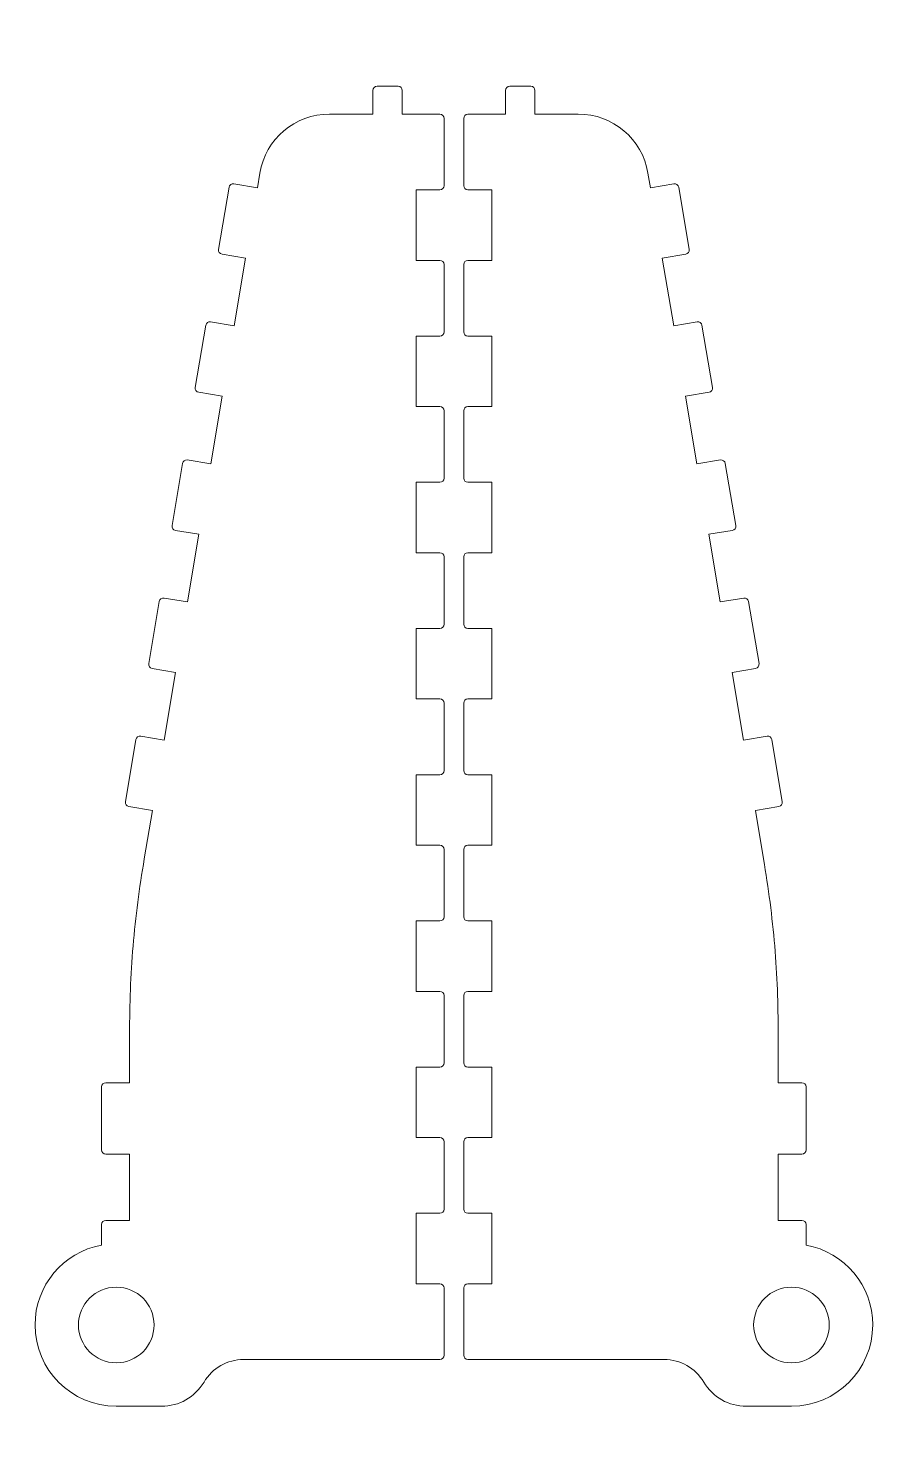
# Model space of a CAD drawing. Header units: millimetres. Extents: x -1099 to 2075, y -1295 to 1553.
# Drawn here: x 895.4 to 1016.9, y -968.4 to -768.3 of the extents above; entities that cross this region are included whole.
import ezdxf

# ---------------------------------------------------------------- set-up
doc = ezdxf.new("R2010")
doc.units = ezdxf.units.MM
doc.header["$MEASUREMENT"] = 0
doc.layers.add('layer 1', color=7, linetype='Continuous')

msp = doc.modelspace()

# ---------------------------------------------------------------- linework, layer by layer
at = {"layer": 'layer 1', "color": 250, "lineweight": 9}
msp.add_open_spline([(725, -464.9999), (725, -464.9999), (2075, -464.9999), (2075, -464.9999), (2075, -464.9999), (2075, -464.9999), (2075, -1294.9999), (2075, -1294.9999), (2075, -1294.9999), (2075, -1294.9999), (725, -1294.9999), (725, -1294.9999), (725, -1294.9999), (725, -1294.9999), (725, -464.9999), (725, -464.9999)], degree=3, knots=[0, 0, 0, 0, 0.2, 0.2, 0.2, 0.2, 0.4, 0.4, 0.4, 0.4, 0.6, 0.6, 0.6, 0.6, 1, 1, 1, 1], dxfattribs=at)
at = {"layer": 'layer 1', "color": 240, "lineweight": 9}
for points, knots in [([(919.8055, -840.6017), (919.8055, -840.6017), (916.4489, -840.0368), (916.4489, -840.0368), (916.4489, -840.0368), (916.1229, -839.9821), (915.902, -839.6715), (915.9568, -839.3455), (915.9568, -839.3455), (915.9568, -839.3455), (917.4506, -830.4707), (917.4506, -830.4707), (917.4506, -830.4707), (917.5053, -830.1448), (917.816, -829.9238), (918.1419, -829.9787), (918.1419, -829.9787), (918.1419, -829.9787), (921.499, -830.5438), (921.499, -830.5438), (921.499, -830.5438), (921.499, -830.5438), (923.1257, -820.8802), (923.1257, -820.8802), (923.1257, -820.8802), (923.1257, -820.8802), (919.7692, -820.3151), (919.7692, -820.3151), (919.7692, -820.3151), (919.4429, -820.2602), (919.2221, -819.9494), (919.2772, -819.6232), (919.2772, -819.6232), (919.2772, -819.6232), (920.7801, -810.7485), (920.7801, -810.7485), (920.7801, -810.7485), (920.8353, -810.4227), (921.1458, -810.2021), (921.4716, -810.2571), (921.4716, -810.2571), (921.4716, -810.2571), (924.8189, -810.8222), (924.8189, -810.8222), (924.8189, -810.8222), (924.8189, -810.8222), (926.4459, -801.1587), (926.4459, -801.1587), (926.4459, -801.1587), (926.4459, -801.1587), (923.0983, -800.5936), (923.0983, -800.5936), (923.0983, -800.5936), (922.7724, -800.5386), (922.5517, -800.2283), (922.6065, -799.9024), (922.6065, -799.9024), (922.6065, -799.9024), (924.1005, -791.0275), (924.1005, -791.0275), (924.1005, -791.0275), (924.1553, -790.7016), (924.4658, -790.4806), (924.7917, -790.5355), (924.7917, -790.5355), (924.7917, -790.5355), (928.1485, -791.1004), (928.1485, -791.1004), (928.1485, -791.1004), (928.1485, -791.1004), (928.4925, -789.0108), (928.4925, -789.0108), (928.4925, -789.0108), (929.321, -784.1051), (933.4863, -780.5892), (938.4609, -780.5893), (938.4609, -780.5893), (938.4609, -780.5893), (944.6311, -780.5894), (944.6311, -780.5894), (944.6311, -780.5894), (944.6311, -780.5894), (944.6311, -777.1893), (944.6311, -777.1893), (944.6311, -777.1893), (944.6311, -776.859), (944.9008, -776.5893), (945.2311, -776.5893), (945.2311, -776.5893), (945.2311, -776.5893), (948.2309, -776.5891), (948.2309, -776.5891), (948.2309, -776.5891), (948.5614, -776.5891), (948.8309, -776.8586), (948.8309, -777.1891), (948.8309, -777.1891), (948.8309, -777.1891), (948.8309, -780.5893), (948.8309, -780.5893), (948.8309, -780.5893), (948.8309, -780.5893), (954.2011, -780.5893), (954.2011, -780.5893), (954.2011, -780.5893), (954.5315, -780.5893), (954.8011, -780.8589), (954.8011, -781.1893), (954.8011, -781.1893), (954.8011, -781.1893), (954.8012, -790.8073), (954.8012, -790.8073), (954.8012, -790.8073), (954.8011, -791.1379), (954.5317, -791.4073), (954.2011, -791.4073), (954.2011, -791.4073), (954.2011, -791.4073), (950.8011, -791.4072), (950.8011, -791.4072), (950.8011, -791.4072), (950.8011, -791.4072), (950.8011, -801.4709), (950.8011, -801.4709), (950.8011, -801.4709), (950.8011, -801.4709), (954.2011, -801.4706), (954.2011, -801.4706), (954.2011, -801.4706), (954.5316, -801.4706), (954.8011, -801.7401), (954.8011, -802.0706), (954.8011, -802.0706), (954.8011, -802.0706), (954.8011, -811.6882), (954.8011, -811.6882), (954.8011, -811.6882), (954.8011, -812.0188), (954.5317, -812.2882), (954.2011, -812.2883), (954.2011, -812.2883), (954.2011, -812.2883), (950.8011, -812.2883), (950.8011, -812.2883), (950.8011, -812.2883), (950.8011, -812.2883), (950.8011, -822.3519), (950.8011, -822.3519), (950.8011, -822.3519), (950.8011, -822.3519), (954.2011, -822.3519), (954.2011, -822.3519), (954.2011, -822.3519), (954.5316, -822.3519), (954.8011, -822.6214), (954.8011, -822.9519), (954.8011, -822.9519), (954.8011, -822.9519), (954.8011, -832.5695), (954.8011, -832.5695), (954.8011, -832.5695), (954.8011, -832.9001), (954.5317, -833.1695), (954.2011, -833.1695), (954.2011, -833.1695), (954.2011, -833.1695), (950.8011, -833.1695), (950.8011, -833.1695), (950.8011, -833.1695), (950.8011, -833.1695), (950.8011, -843.2329), (950.8011, -843.2329), (950.8011, -843.2329), (950.8011, -843.2329), (954.2011, -843.2329), (954.2011, -843.2329), (954.2011, -843.2329), (954.5316, -843.2329), (954.8011, -843.5024), (954.8011, -843.8329), (954.8011, -843.8329), (954.8011, -843.8329), (954.8011, -853.4509), (954.8011, -853.4509), (954.8011, -853.4509), (954.8011, -853.7815), (954.5317, -854.0509), (954.2011, -854.0509), (954.2011, -854.0509), (954.2011, -854.0509), (950.8011, -854.0507), (950.8011, -854.0507), (950.8011, -854.0507), (950.8011, -854.0507), (950.8011, -864.1141), (950.8011, -864.1141), (950.8011, -864.1141), (950.8011, -864.1141), (954.2011, -864.1142), (954.2011, -864.1142), (954.2011, -864.1142), (954.5316, -864.1142), (954.8011, -864.3837), (954.8011, -864.7142), (954.8011, -864.7142), (954.8011, -864.7142), (954.8011, -874.3318), (954.8011, -874.3318), (954.8011, -874.3318), (954.8011, -874.6624), (954.5317, -874.9318), (954.2011, -874.9318), (954.2011, -874.9318), (954.2011, -874.9318), (950.8011, -874.9319), (950.8011, -874.9319), (950.8011, -874.9319), (950.8011, -874.9319), (950.8011, -884.9953), (950.8011, -884.9953), (950.8011, -884.9953), (950.8011, -884.9953), (954.2011, -884.9953), (954.2011, -884.9953), (954.2011, -884.9953), (954.5316, -884.9953), (954.8011, -885.2648), (954.8012, -885.5953), (954.8012, -885.5953), (954.8012, -885.5953), (954.8011, -895.2132), (954.8011, -895.2132), (954.8011, -895.2132), (954.8011, -895.5438), (954.5316, -895.8131), (954.2011, -895.8131), (954.2011, -895.8131), (954.2011, -895.8131), (950.8011, -895.8131), (950.8011, -895.8131), (950.8011, -895.8131), (950.8011, -895.8131), (950.8011, -905.8767), (950.8011, -905.8767), (950.8011, -905.8767), (950.8011, -905.8767), (954.2011, -905.8765), (954.2011, -905.8765), (954.2011, -905.8765), (954.5316, -905.8765), (954.8011, -906.146), (954.8011, -906.4765), (954.8011, -906.4765), (954.8011, -906.4765), (954.8011, -916.0942), (954.8011, -916.0942), (954.8011, -916.0942), (954.8011, -916.4248), (954.5317, -916.6942), (954.2011, -916.6942), (954.2011, -916.6942), (954.2011, -916.6942), (950.8011, -916.6942), (950.8011, -916.6942), (950.8011, -916.6942), (950.8011, -916.6942), (950.8011, -926.7577), (950.8011, -926.7577), (950.8011, -926.7577), (950.8011, -926.7577), (954.2011, -926.7576), (954.2011, -926.7576), (954.2011, -926.7576), (954.5316, -926.7576), (954.8011, -927.0271), (954.8011, -927.3576), (954.8011, -927.3576), (954.8011, -927.3576), (954.8011, -936.9754), (954.8011, -936.9754), (954.8011, -936.9754), (954.8011, -937.3059), (954.5316, -937.5754), (954.2011, -937.5754), (954.2011, -937.5754), (954.2011, -937.5754), (950.8011, -937.5753), (950.8011, -937.5753), (950.8011, -937.5753), (950.8011, -937.5753), (950.8011, -947.6388), (950.8011, -947.6388), (950.8011, -947.6388), (950.8011, -947.6388), (954.2011, -947.6388), (954.2011, -947.6388), (954.2011, -947.6388), (954.5316, -947.6388), (954.8011, -947.9082), (954.8011, -948.2388), (954.8011, -948.2388), (954.8011, -948.2388), (954.8011, -957.8561), (954.8011, -957.8561), (954.8011, -957.8561), (954.8011, -958.1867), (954.5317, -958.4561), (954.2011, -958.4561), (954.2011, -958.4561), (954.2011, -958.4561), (926.1709, -958.456), (926.1709, -958.456), (926.1709, -958.456), (923.8486, -958.456), (921.7168, -959.6863), (920.5268, -961.6689), (920.5268, -961.6689), (919.2094, -963.8702), (917.0073, -965.1229), (914.4412, -965.1228), (914.4412, -965.1228), (914.4412, -965.1228), (908.001, -965.1228), (908.001, -965.1228), (908.001, -965.1228), (901.5958, -965.1228), (896.401, -959.928), (896.401, -953.5228), (896.401, -953.5228), (896.401, -947.9244), (900.4075, -943.1173), (905.901, -942.1132), (905.901, -942.1132), (905.901, -942.1132), (905.9012, -939.1894), (905.9012, -939.1894), (905.9012, -939.1894), (905.9012, -938.8589), (906.1707, -938.5894), (906.5012, -938.5894), (906.5012, -938.5894), (906.5012, -938.5894), (909.9008, -938.5893), (909.9008, -938.5893), (909.9008, -938.5893), (909.9008, -938.5893), (909.9008, -929.1226), (909.9008, -929.1226), (909.9008, -929.1226), (909.9008, -929.1226), (906.5012, -929.1228), (906.5012, -929.1228), (906.5012, -929.1228), (906.1707, -929.1228), (905.9012, -928.8533), (905.9012, -928.5228), (905.9012, -928.5228), (905.9012, -928.5228), (905.9012, -919.5227), (905.9012, -919.5227), (905.9012, -919.5227), (905.9012, -919.1922), (906.1707, -918.9227), (906.5012, -918.9227), (906.5012, -918.9227), (906.5012, -918.9227), (909.9007, -918.9227), (909.9007, -918.9227), (909.9007, -918.9227), (909.9007, -918.9227), (909.9008, -911.9084), (909.9008, -911.9084), (909.9008, -911.9084), (909.9008, -907.7279), (910.049, -903.5576), (910.3986, -899.3912), (910.3986, -899.3912), (910.7483, -895.2235), (911.2972, -891.0854), (911.9924, -886.9618), (911.9924, -886.9618), (911.9924, -886.9618), (913.1558, -880.0451), (913.1558, -880.0451), (913.1558, -880.0451), (913.1558, -880.0451), (909.7986, -879.4796), (909.7986, -879.4796), (909.7986, -879.4796), (909.4727, -879.4248), (909.2518, -879.1143), (909.3066, -878.7884), (909.3066, -878.7884), (909.3066, -878.7884), (910.8004, -869.9137), (910.8004, -869.9137), (910.8004, -869.9137), (910.8552, -869.5877), (911.1657, -869.3667), (911.4917, -869.4216), (911.4917, -869.4216), (911.4917, -869.4216), (914.8492, -869.9869), (914.8492, -869.9869), (914.8492, -869.9869), (914.8492, -869.9869), (916.4758, -860.3231), (916.4758, -860.3231), (916.4758, -860.3231), (916.4758, -860.3231), (913.1284, -859.7584), (913.1284, -859.7584), (913.1284, -859.7584), (912.8025, -859.7034), (912.5818, -859.3929), (912.6366, -859.0671), (912.6366, -859.0671), (912.6366, -859.0671), (914.1304, -850.1923), (914.1304, -850.1923), (914.1304, -850.1923), (914.1853, -849.8662), (914.4959, -849.6453), (914.8219, -849.7004), (914.8219, -849.7004), (914.8219, -849.7004), (918.1691, -850.2652), (918.1691, -850.2652), (918.1691, -850.2652), (918.1691, -850.2652), (919.8055, -840.6017), (919.8055, -840.6017)], [0, 0, 0, 0, 0.00917431, 0.00917431, 0.00917431, 0.00917431, 0.01834862, 0.01834862, 0.01834862, 0.01834862, 0.02752294, 0.02752294, 0.02752294, 0.02752294, 0.03669725, 0.03669725, 0.03669725, 0.03669725, 0.04587156, 0.04587156, 0.04587156, 0.04587156, 0.05504587, 0.05504587, 0.05504587, 0.05504587, 0.06422018, 0.06422018, 0.06422018, 0.06422018, 0.0733945, 0.0733945, 0.0733945, 0.0733945, 0.08256881, 0.08256881, 0.08256881, 0.08256881, 0.09174312, 0.09174312, 0.09174312, 0.09174312, 0.10091743, 0.10091743, 0.10091743, 0.10091743, 0.11009174, 0.11009174, 0.11009174, 0.11009174, 0.11926606, 0.11926606, 0.11926606, 0.11926606, 0.12844037, 0.12844037, 0.12844037, 0.12844037, 0.13761468, 0.13761468, 0.13761468, 0.13761468, 0.14678899, 0.14678899, 0.14678899, 0.14678899, 0.1559633, 0.1559633, 0.1559633, 0.1559633, 0.16513761, 0.16513761, 0.16513761, 0.16513761, 0.17431193, 0.17431193, 0.17431193, 0.17431193, 0.18348624, 0.18348624, 0.18348624, 0.18348624, 0.19266055, 0.19266055, 0.19266055, 0.19266055, 0.20183486, 0.20183486, 0.20183486, 0.20183486, 0.21100917, 0.21100917, 0.21100917, 0.21100917, 0.22018349, 0.22018349, 0.22018349, 0.22018349, 0.2293578, 0.2293578, 0.2293578, 0.2293578, 0.23853211, 0.23853211, 0.23853211, 0.23853211, 0.24770642, 0.24770642, 0.24770642, 0.24770642, 0.25688073, 0.25688073, 0.25688073, 0.25688073, 0.26605505, 0.26605505, 0.26605505, 0.26605505, 0.27522936, 0.27522936, 0.27522936, 0.27522936, 0.28440367, 0.28440367, 0.28440367, 0.28440367, 0.29357798, 0.29357798, 0.29357798, 0.29357798, 0.30275229, 0.30275229, 0.30275229, 0.30275229, 0.31192661, 0.31192661, 0.31192661, 0.31192661, 0.32110092, 0.32110092, 0.32110092, 0.32110092, 0.33027523, 0.33027523, 0.33027523, 0.33027523, 0.33944954, 0.33944954, 0.33944954, 0.33944954, 0.34862385, 0.34862385, 0.34862385, 0.34862385, 0.35779817, 0.35779817, 0.35779817, 0.35779817, 0.36697248, 0.36697248, 0.36697248, 0.36697248, 0.37614679, 0.37614679, 0.37614679, 0.37614679, 0.3853211, 0.3853211, 0.3853211, 0.3853211, 0.39449541, 0.39449541, 0.39449541, 0.39449541, 0.40366972, 0.40366972, 0.40366972, 0.40366972, 0.41284404, 0.41284404, 0.41284404, 0.41284404, 0.42201835, 0.42201835, 0.42201835, 0.42201835, 0.43119266, 0.43119266, 0.43119266, 0.43119266, 0.44036697, 0.44036697, 0.44036697, 0.44036697, 0.44954128, 0.44954128, 0.44954128, 0.44954128, 0.4587156, 0.4587156, 0.4587156, 0.4587156, 0.46788991, 0.46788991, 0.46788991, 0.46788991, 0.47706422, 0.47706422, 0.47706422, 0.47706422, 0.48623853, 0.48623853, 0.48623853, 0.48623853, 0.49541284, 0.49541284, 0.49541284, 0.49541284, 0.50458716, 0.50458716, 0.50458716, 0.50458716, 0.51376147, 0.51376147, 0.51376147, 0.51376147, 0.52293578, 0.52293578, 0.52293578, 0.52293578, 0.53211009, 0.53211009, 0.53211009, 0.53211009, 0.5412844, 0.5412844, 0.5412844, 0.5412844, 0.55045872, 0.55045872, 0.55045872, 0.55045872, 0.55963303, 0.55963303, 0.55963303, 0.55963303, 0.56880734, 0.56880734, 0.56880734, 0.56880734, 0.57798165, 0.57798165, 0.57798165, 0.57798165, 0.58715596, 0.58715596, 0.58715596, 0.58715596, 0.59633028, 0.59633028, 0.59633028, 0.59633028, 0.60550459, 0.60550459, 0.60550459, 0.60550459, 0.6146789, 0.6146789, 0.6146789, 0.6146789, 0.62385321, 0.62385321, 0.62385321, 0.62385321, 0.63302752, 0.63302752, 0.63302752, 0.63302752, 0.64220183, 0.64220183, 0.64220183, 0.64220183, 0.65137615, 0.65137615, 0.65137615, 0.65137615, 0.66055046, 0.66055046, 0.66055046, 0.66055046, 0.66972477, 0.66972477, 0.66972477, 0.66972477, 0.67889908, 0.67889908, 0.67889908, 0.67889908, 0.68807339, 0.68807339, 0.68807339, 0.68807339, 0.69724771, 0.69724771, 0.69724771, 0.69724771, 0.70642202, 0.70642202, 0.70642202, 0.70642202, 0.71559633, 0.71559633, 0.71559633, 0.71559633, 0.72477064, 0.72477064, 0.72477064, 0.72477064, 0.73394495, 0.73394495, 0.73394495, 0.73394495, 0.74311927, 0.74311927, 0.74311927, 0.74311927, 0.75229358, 0.75229358, 0.75229358, 0.75229358, 0.76146789, 0.76146789, 0.76146789, 0.76146789, 0.7706422, 0.7706422, 0.7706422, 0.7706422, 0.77981651, 0.77981651, 0.77981651, 0.77981651, 0.78899083, 0.78899083, 0.78899083, 0.78899083, 0.79816514, 0.79816514, 0.79816514, 0.79816514, 0.80733945, 0.80733945, 0.80733945, 0.80733945, 0.81651376, 0.81651376, 0.81651376, 0.81651376, 0.82568807, 0.82568807, 0.82568807, 0.82568807, 0.83486239, 0.83486239, 0.83486239, 0.83486239, 0.8440367, 0.8440367, 0.8440367, 0.8440367, 0.85321101, 0.85321101, 0.85321101, 0.85321101, 0.86238532, 0.86238532, 0.86238532, 0.86238532, 0.87155963, 0.87155963, 0.87155963, 0.87155963, 0.88073394, 0.88073394, 0.88073394, 0.88073394, 0.88990826, 0.88990826, 0.88990826, 0.88990826, 0.89908257, 0.89908257, 0.89908257, 0.89908257, 0.90825688, 0.90825688, 0.90825688, 0.90825688, 0.91743119, 0.91743119, 0.91743119, 0.91743119, 0.9266055, 0.9266055, 0.9266055, 0.9266055, 0.93577982, 0.93577982, 0.93577982, 0.93577982, 0.94495413, 0.94495413, 0.94495413, 0.94495413, 0.95412844, 0.95412844, 0.95412844, 0.95412844, 0.96330275, 0.96330275, 0.96330275, 0.96330275, 0.97247706, 0.97247706, 0.97247706, 0.97247706, 0.98165138, 0.98165138, 0.98165138, 0.98165138, 1, 1, 1, 1]), ([(992.5969, -840.6017), (992.5969, -840.6017), (994.2333, -850.2652), (994.2333, -850.2652), (994.2333, -850.2652), (994.2333, -850.2652), (997.5805, -849.7004), (997.5805, -849.7004), (997.5805, -849.7004), (997.9065, -849.6454), (998.2172, -849.8663), (998.272, -850.1924), (998.272, -850.1924), (998.272, -850.1924), (999.7658, -859.0671), (999.7658, -859.0671), (999.7658, -859.0671), (999.8206, -859.3929), (999.5999, -859.7034), (999.274, -859.7584), (999.274, -859.7584), (999.274, -859.7584), (995.9266, -860.3231), (995.9266, -860.3231), (995.9266, -860.3231), (995.9266, -860.3231), (997.5532, -869.9869), (997.5532, -869.9869), (997.5532, -869.9869), (997.5532, -869.9869), (1000.9107, -869.4216), (1000.9107, -869.4216), (1000.9107, -869.4216), (1001.2367, -869.3667), (1001.5472, -869.5877), (1001.602, -869.9137), (1001.602, -869.9137), (1001.602, -869.9137), (1003.0958, -878.7884), (1003.0958, -878.7884), (1003.0958, -878.7884), (1003.1506, -879.1143), (1002.9297, -879.4248), (1002.6038, -879.4796), (1002.6038, -879.4796), (1002.6038, -879.4796), (999.2466, -880.0451), (999.2466, -880.0451), (999.2466, -880.0451), (999.2466, -880.0451), (1000.41, -886.9618), (1000.41, -886.9618), (1000.41, -886.9618), (1001.1052, -891.0854), (1001.6541, -895.2235), (1002.0038, -899.3912), (1002.0038, -899.3912), (1002.3534, -903.5576), (1002.5016, -907.7279), (1002.5016, -911.9084), (1002.5016, -911.9084), (1002.5016, -911.9084), (1002.5016, -918.9227), (1002.5016, -918.9227), (1002.5016, -918.9227), (1002.5016, -918.9227), (1005.9012, -918.9227), (1005.9012, -918.9227), (1005.9012, -918.9227), (1006.2317, -918.9227), (1006.5012, -919.1922), (1006.5012, -919.5227), (1006.5012, -919.5227), (1006.5012, -919.5227), (1006.5012, -928.5228), (1006.5012, -928.5228), (1006.5012, -928.5228), (1006.5012, -928.8533), (1006.2317, -929.1228), (1005.9012, -929.1228), (1005.9012, -929.1228), (1005.9012, -929.1228), (1002.5016, -929.1226), (1002.5016, -929.1226), (1002.5016, -929.1226), (1002.5016, -929.1226), (1002.5016, -938.5893), (1002.5016, -938.5893), (1002.5016, -938.5893), (1002.5016, -938.5893), (1005.9012, -938.5894), (1005.9012, -938.5894), (1005.9012, -938.5894), (1006.2317, -938.5894), (1006.5012, -938.8589), (1006.5012, -939.1894), (1006.5012, -939.1894), (1006.5012, -939.1894), (1006.5014, -942.1132), (1006.5014, -942.1132), (1006.5014, -942.1132), (1011.9949, -943.1173), (1016.0014, -947.9244), (1016.0014, -953.5228), (1016.0014, -953.5228), (1016.0014, -959.928), (1010.8066, -965.1228), (1004.4014, -965.1228), (1004.4014, -965.1228), (1004.4014, -965.1228), (997.9612, -965.1228), (997.9612, -965.1228), (997.9612, -965.1228), (995.3951, -965.1229), (993.193, -963.8702), (991.8756, -961.6689), (991.8756, -961.6689), (990.6856, -959.6863), (988.5538, -958.456), (986.2315, -958.456), (986.2315, -958.456), (986.2315, -958.456), (958.2013, -958.4561), (958.2013, -958.4561), (958.2013, -958.4561), (957.8707, -958.4561), (957.6013, -958.1867), (957.6013, -957.8561), (957.6013, -957.8561), (957.6013, -957.8561), (957.6013, -948.2388), (957.6013, -948.2388), (957.6013, -948.2388), (957.6013, -947.9083), (957.8708, -947.6388), (958.2013, -947.6388), (958.2013, -947.6388), (958.2013, -947.6388), (961.6013, -947.6388), (961.6013, -947.6388), (961.6013, -947.6388), (961.6013, -947.6388), (961.6013, -937.5753), (961.6013, -937.5753), (961.6013, -937.5753), (961.6013, -937.5753), (958.2013, -937.5754), (958.2013, -937.5754), (958.2013, -937.5754), (957.8707, -937.5754), (957.6013, -937.306), (957.6013, -936.9754), (957.6013, -936.9754), (957.6013, -936.9754), (957.6013, -927.3576), (957.6013, -927.3576), (957.6013, -927.3576), (957.6013, -927.0271), (957.8708, -926.7576), (958.2013, -926.7576), (958.2013, -926.7576), (958.2013, -926.7576), (961.6013, -926.7577), (961.6013, -926.7577), (961.6013, -926.7577), (961.6013, -926.7577), (961.6013, -916.6942), (961.6013, -916.6942), (961.6013, -916.6942), (961.6013, -916.6942), (958.2013, -916.6942), (958.2013, -916.6942), (958.2013, -916.6942), (957.8707, -916.6942), (957.6013, -916.4248), (957.6013, -916.0942), (957.6013, -916.0942), (957.6013, -916.0942), (957.6013, -906.4765), (957.6013, -906.4765), (957.6013, -906.4765), (957.6013, -906.146), (957.8708, -905.8765), (958.2013, -905.8765), (958.2013, -905.8765), (958.2013, -905.8765), (961.6013, -905.8767), (961.6013, -905.8767), (961.6013, -905.8767), (961.6013, -905.8767), (961.6013, -895.8131), (961.6013, -895.8131), (961.6013, -895.8131), (961.6013, -895.8131), (958.2013, -895.8131), (958.2013, -895.8131), (958.2013, -895.8131), (957.8707, -895.8131), (957.6013, -895.5437), (957.6013, -895.2131), (957.6013, -895.2131), (957.6013, -895.2131), (957.6013, -885.5953), (957.6013, -885.5953), (957.6013, -885.5953), (957.6013, -885.2648), (957.8708, -884.9953), (958.2013, -884.9953), (958.2013, -884.9953), (958.2013, -884.9953), (961.6013, -884.9953), (961.6013, -884.9953), (961.6013, -884.9953), (961.6013, -884.9953), (961.6013, -874.9319), (961.6013, -874.9319), (961.6013, -874.9319), (961.6013, -874.9319), (958.2013, -874.9318), (958.2013, -874.9318), (958.2013, -874.9318), (957.8707, -874.9318), (957.6013, -874.6624), (957.6013, -874.3318), (957.6013, -874.3318), (957.6013, -874.3318), (957.6013, -864.7142), (957.6013, -864.7142), (957.6013, -864.7142), (957.6013, -864.3837), (957.8708, -864.1142), (958.2013, -864.1142), (958.2013, -864.1142), (958.2013, -864.1142), (961.6013, -864.1141), (961.6013, -864.1141), (961.6013, -864.1141), (961.6013, -864.1141), (961.6013, -854.0507), (961.6013, -854.0507), (961.6013, -854.0507), (961.6013, -854.0507), (958.2013, -854.0509), (958.2013, -854.0509), (958.2013, -854.0509), (957.8707, -854.0509), (957.6013, -853.7815), (957.6013, -853.4509), (957.6013, -853.4509), (957.6013, -853.4509), (957.6013, -843.8329), (957.6013, -843.8329), (957.6013, -843.8329), (957.6013, -843.5024), (957.8708, -843.2329), (958.2013, -843.2329), (958.2013, -843.2329), (958.2013, -843.2329), (961.6013, -843.2329), (961.6013, -843.2329), (961.6013, -843.2329), (961.6013, -843.2329), (961.6013, -833.1695), (961.6013, -833.1695), (961.6013, -833.1695), (961.6013, -833.1695), (958.2013, -833.1695), (958.2013, -833.1695), (958.2013, -833.1695), (957.8707, -833.1695), (957.6013, -832.9001), (957.6013, -832.5695), (957.6013, -832.5695), (957.6013, -832.5695), (957.6013, -822.9519), (957.6013, -822.9519), (957.6013, -822.9519), (957.6013, -822.6214), (957.8708, -822.3519), (958.2013, -822.3519), (958.2013, -822.3519), (958.2013, -822.3519), (961.6013, -822.3519), (961.6013, -822.3519), (961.6013, -822.3519), (961.6013, -822.3519), (961.6013, -812.2883), (961.6013, -812.2883), (961.6013, -812.2883), (961.6013, -812.2883), (958.2013, -812.2882), (958.2013, -812.2882), (958.2013, -812.2882), (957.8707, -812.2882), (957.6013, -812.0188), (957.6013, -811.6882), (957.6013, -811.6882), (957.6013, -811.6882), (957.6013, -802.0706), (957.6013, -802.0706), (957.6013, -802.0706), (957.6013, -801.7401), (957.8708, -801.4706), (958.2013, -801.4706), (958.2013, -801.4706), (958.2013, -801.4706), (961.6013, -801.4708), (961.6013, -801.4708), (961.6013, -801.4708), (961.6013, -801.4708), (961.6013, -791.4072), (961.6013, -791.4072), (961.6013, -791.4072), (961.6013, -791.4072), (958.2013, -791.4073), (958.2013, -791.4073), (958.2013, -791.4073), (957.8707, -791.4073), (957.6013, -791.1379), (957.6013, -790.8073), (957.6013, -790.8073), (957.6013, -790.8073), (957.6013, -781.1893), (957.6013, -781.1893), (957.6013, -781.1893), (957.6013, -780.8589), (957.8709, -780.5893), (958.2013, -780.5893), (958.2013, -780.5893), (958.2013, -780.5893), (963.5715, -780.5893), (963.5715, -780.5893), (963.5715, -780.5893), (963.5715, -780.5893), (963.5715, -777.1891), (963.5715, -777.1891), (963.5715, -777.1891), (963.5715, -776.8586), (963.841, -776.5891), (964.1715, -776.5891), (964.1715, -776.5891), (964.1715, -776.5891), (967.1713, -776.5893), (967.1713, -776.5893), (967.1713, -776.5893), (967.5016, -776.5893), (967.7713, -776.859), (967.7713, -777.1893), (967.7713, -777.1893), (967.7713, -777.1893), (967.7713, -780.5894), (967.7713, -780.5894), (967.7713, -780.5894), (967.7713, -780.5894), (973.9415, -780.5893), (973.9415, -780.5893), (973.9415, -780.5893), (978.916, -780.5892), (983.0814, -784.105), (983.91, -789.011), (983.91, -789.011), (983.91, -789.011), (984.2539, -791.1004), (984.2539, -791.1004), (984.2539, -791.1004), (984.2539, -791.1004), (987.6107, -790.5355), (987.6107, -790.5355), (987.6107, -790.5355), (987.9366, -790.4806), (988.2471, -790.7016), (988.3019, -791.0275), (988.3019, -791.0275), (988.3019, -791.0275), (989.7959, -799.9024), (989.7959, -799.9024), (989.7959, -799.9024), (989.8507, -800.2283), (989.63, -800.5386), (989.3041, -800.5936), (989.3041, -800.5936), (989.3041, -800.5936), (985.9565, -801.1587), (985.9565, -801.1587), (985.9565, -801.1587), (985.9565, -801.1587), (987.5835, -810.8222), (987.5835, -810.8222), (987.5835, -810.8222), (987.5835, -810.8222), (990.9308, -810.2571), (990.9308, -810.2571), (990.9308, -810.2571), (991.2566, -810.2021), (991.5671, -810.4228), (991.6223, -810.7486), (991.6223, -810.7486), (991.6223, -810.7486), (993.1252, -819.6232), (993.1252, -819.6232), (993.1252, -819.6232), (993.1803, -819.9494), (992.9594, -820.2601), (992.6332, -820.3151), (992.6332, -820.3151), (992.6332, -820.3151), (989.2767, -820.8802), (989.2767, -820.8802), (989.2767, -820.8802), (989.2767, -820.8802), (990.9034, -830.5438), (990.9034, -830.5438), (990.9034, -830.5438), (990.9034, -830.5438), (994.2605, -829.9787), (994.2605, -829.9787), (994.2605, -829.9787), (994.5864, -829.9238), (994.8971, -830.1448), (994.9518, -830.4707), (994.9518, -830.4707), (994.9518, -830.4707), (996.4456, -839.3455), (996.4456, -839.3455), (996.4456, -839.3455), (996.5004, -839.6715), (996.2795, -839.9821), (995.9535, -840.0368), (995.9535, -840.0368), (995.9535, -840.0368), (992.5969, -840.6017), (992.5969, -840.6017)], [0, 0, 0, 0, 0.00917431, 0.00917431, 0.00917431, 0.00917431, 0.01834862, 0.01834862, 0.01834862, 0.01834862, 0.02752294, 0.02752294, 0.02752294, 0.02752294, 0.03669725, 0.03669725, 0.03669725, 0.03669725, 0.04587156, 0.04587156, 0.04587156, 0.04587156, 0.05504587, 0.05504587, 0.05504587, 0.05504587, 0.06422018, 0.06422018, 0.06422018, 0.06422018, 0.0733945, 0.0733945, 0.0733945, 0.0733945, 0.08256881, 0.08256881, 0.08256881, 0.08256881, 0.09174312, 0.09174312, 0.09174312, 0.09174312, 0.10091743, 0.10091743, 0.10091743, 0.10091743, 0.11009174, 0.11009174, 0.11009174, 0.11009174, 0.11926606, 0.11926606, 0.11926606, 0.11926606, 0.12844037, 0.12844037, 0.12844037, 0.12844037, 0.13761468, 0.13761468, 0.13761468, 0.13761468, 0.14678899, 0.14678899, 0.14678899, 0.14678899, 0.1559633, 0.1559633, 0.1559633, 0.1559633, 0.16513761, 0.16513761, 0.16513761, 0.16513761, 0.17431193, 0.17431193, 0.17431193, 0.17431193, 0.18348624, 0.18348624, 0.18348624, 0.18348624, 0.19266055, 0.19266055, 0.19266055, 0.19266055, 0.20183486, 0.20183486, 0.20183486, 0.20183486, 0.21100917, 0.21100917, 0.21100917, 0.21100917, 0.22018349, 0.22018349, 0.22018349, 0.22018349, 0.2293578, 0.2293578, 0.2293578, 0.2293578, 0.23853211, 0.23853211, 0.23853211, 0.23853211, 0.24770642, 0.24770642, 0.24770642, 0.24770642, 0.25688073, 0.25688073, 0.25688073, 0.25688073, 0.26605505, 0.26605505, 0.26605505, 0.26605505, 0.27522936, 0.27522936, 0.27522936, 0.27522936, 0.28440367, 0.28440367, 0.28440367, 0.28440367, 0.29357798, 0.29357798, 0.29357798, 0.29357798, 0.30275229, 0.30275229, 0.30275229, 0.30275229, 0.31192661, 0.31192661, 0.31192661, 0.31192661, 0.32110092, 0.32110092, 0.32110092, 0.32110092, 0.33027523, 0.33027523, 0.33027523, 0.33027523, 0.33944954, 0.33944954, 0.33944954, 0.33944954, 0.34862385, 0.34862385, 0.34862385, 0.34862385, 0.35779817, 0.35779817, 0.35779817, 0.35779817, 0.36697248, 0.36697248, 0.36697248, 0.36697248, 0.37614679, 0.37614679, 0.37614679, 0.37614679, 0.3853211, 0.3853211, 0.3853211, 0.3853211, 0.39449541, 0.39449541, 0.39449541, 0.39449541, 0.40366972, 0.40366972, 0.40366972, 0.40366972, 0.41284404, 0.41284404, 0.41284404, 0.41284404, 0.42201835, 0.42201835, 0.42201835, 0.42201835, 0.43119266, 0.43119266, 0.43119266, 0.43119266, 0.44036697, 0.44036697, 0.44036697, 0.44036697, 0.44954128, 0.44954128, 0.44954128, 0.44954128, 0.4587156, 0.4587156, 0.4587156, 0.4587156, 0.46788991, 0.46788991, 0.46788991, 0.46788991, 0.47706422, 0.47706422, 0.47706422, 0.47706422, 0.48623853, 0.48623853, 0.48623853, 0.48623853, 0.49541284, 0.49541284, 0.49541284, 0.49541284, 0.50458716, 0.50458716, 0.50458716, 0.50458716, 0.51376147, 0.51376147, 0.51376147, 0.51376147, 0.52293578, 0.52293578, 0.52293578, 0.52293578, 0.53211009, 0.53211009, 0.53211009, 0.53211009, 0.5412844, 0.5412844, 0.5412844, 0.5412844, 0.55045872, 0.55045872, 0.55045872, 0.55045872, 0.55963303, 0.55963303, 0.55963303, 0.55963303, 0.56880734, 0.56880734, 0.56880734, 0.56880734, 0.57798165, 0.57798165, 0.57798165, 0.57798165, 0.58715596, 0.58715596, 0.58715596, 0.58715596, 0.59633028, 0.59633028, 0.59633028, 0.59633028, 0.60550459, 0.60550459, 0.60550459, 0.60550459, 0.6146789, 0.6146789, 0.6146789, 0.6146789, 0.62385321, 0.62385321, 0.62385321, 0.62385321, 0.63302752, 0.63302752, 0.63302752, 0.63302752, 0.64220183, 0.64220183, 0.64220183, 0.64220183, 0.65137615, 0.65137615, 0.65137615, 0.65137615, 0.66055046, 0.66055046, 0.66055046, 0.66055046, 0.66972477, 0.66972477, 0.66972477, 0.66972477, 0.67889908, 0.67889908, 0.67889908, 0.67889908, 0.68807339, 0.68807339, 0.68807339, 0.68807339, 0.69724771, 0.69724771, 0.69724771, 0.69724771, 0.70642202, 0.70642202, 0.70642202, 0.70642202, 0.71559633, 0.71559633, 0.71559633, 0.71559633, 0.72477064, 0.72477064, 0.72477064, 0.72477064, 0.73394495, 0.73394495, 0.73394495, 0.73394495, 0.74311927, 0.74311927, 0.74311927, 0.74311927, 0.75229358, 0.75229358, 0.75229358, 0.75229358, 0.76146789, 0.76146789, 0.76146789, 0.76146789, 0.7706422, 0.7706422, 0.7706422, 0.7706422, 0.77981651, 0.77981651, 0.77981651, 0.77981651, 0.78899083, 0.78899083, 0.78899083, 0.78899083, 0.79816514, 0.79816514, 0.79816514, 0.79816514, 0.80733945, 0.80733945, 0.80733945, 0.80733945, 0.81651376, 0.81651376, 0.81651376, 0.81651376, 0.82568807, 0.82568807, 0.82568807, 0.82568807, 0.83486239, 0.83486239, 0.83486239, 0.83486239, 0.8440367, 0.8440367, 0.8440367, 0.8440367, 0.85321101, 0.85321101, 0.85321101, 0.85321101, 0.86238532, 0.86238532, 0.86238532, 0.86238532, 0.87155963, 0.87155963, 0.87155963, 0.87155963, 0.88073394, 0.88073394, 0.88073394, 0.88073394, 0.88990826, 0.88990826, 0.88990826, 0.88990826, 0.89908257, 0.89908257, 0.89908257, 0.89908257, 0.90825688, 0.90825688, 0.90825688, 0.90825688, 0.91743119, 0.91743119, 0.91743119, 0.91743119, 0.9266055, 0.9266055, 0.9266055, 0.9266055, 0.93577982, 0.93577982, 0.93577982, 0.93577982, 0.94495413, 0.94495413, 0.94495413, 0.94495413, 0.95412844, 0.95412844, 0.95412844, 0.95412844, 0.96330275, 0.96330275, 0.96330275, 0.96330275, 0.97247706, 0.97247706, 0.97247706, 0.97247706, 0.98165138, 0.98165138, 0.98165138, 0.98165138, 1, 1, 1, 1]), ([(908.001, -948.1228), (905.0191, -948.1228), (902.6008, -950.5411), (902.601, -953.523), (902.601, -953.523), (902.601, -956.5048), (905.0193, -958.9228), (908.001, -958.9229), (908.001, -958.9229), (910.9828, -958.9228), (913.401, -956.5047), (913.401, -953.5228), (913.401, -953.5228), (913.401, -950.5409), (910.9829, -948.1227), (908.001, -948.1228)], [0, 0, 0, 0, 0.2, 0.2, 0.2, 0.2, 0.4, 0.4, 0.4, 0.4, 0.6, 0.6, 0.6, 0.6, 1, 1, 1, 1]), ([(1004.4014, -948.1228), (1001.4195, -948.1227), (999.0014, -950.5409), (999.0014, -953.5228), (999.0014, -953.5228), (999.0014, -956.5047), (1001.4196, -958.9228), (1004.4014, -958.9229), (1004.4014, -958.9229), (1007.3831, -958.9228), (1009.8014, -956.5048), (1009.8014, -953.523), (1009.8014, -953.523), (1009.8016, -950.5411), (1007.3833, -948.1228), (1004.4014, -948.1228)], [0, 0, 0, 0, 0.2, 0.2, 0.2, 0.2, 0.4, 0.4, 0.4, 0.4, 0.6, 0.6, 0.6, 0.6, 1, 1, 1, 1])]:
    msp.add_open_spline(points, degree=3, knots=knots, dxfattribs=at)

doc.saveas('drawing.dxf')
